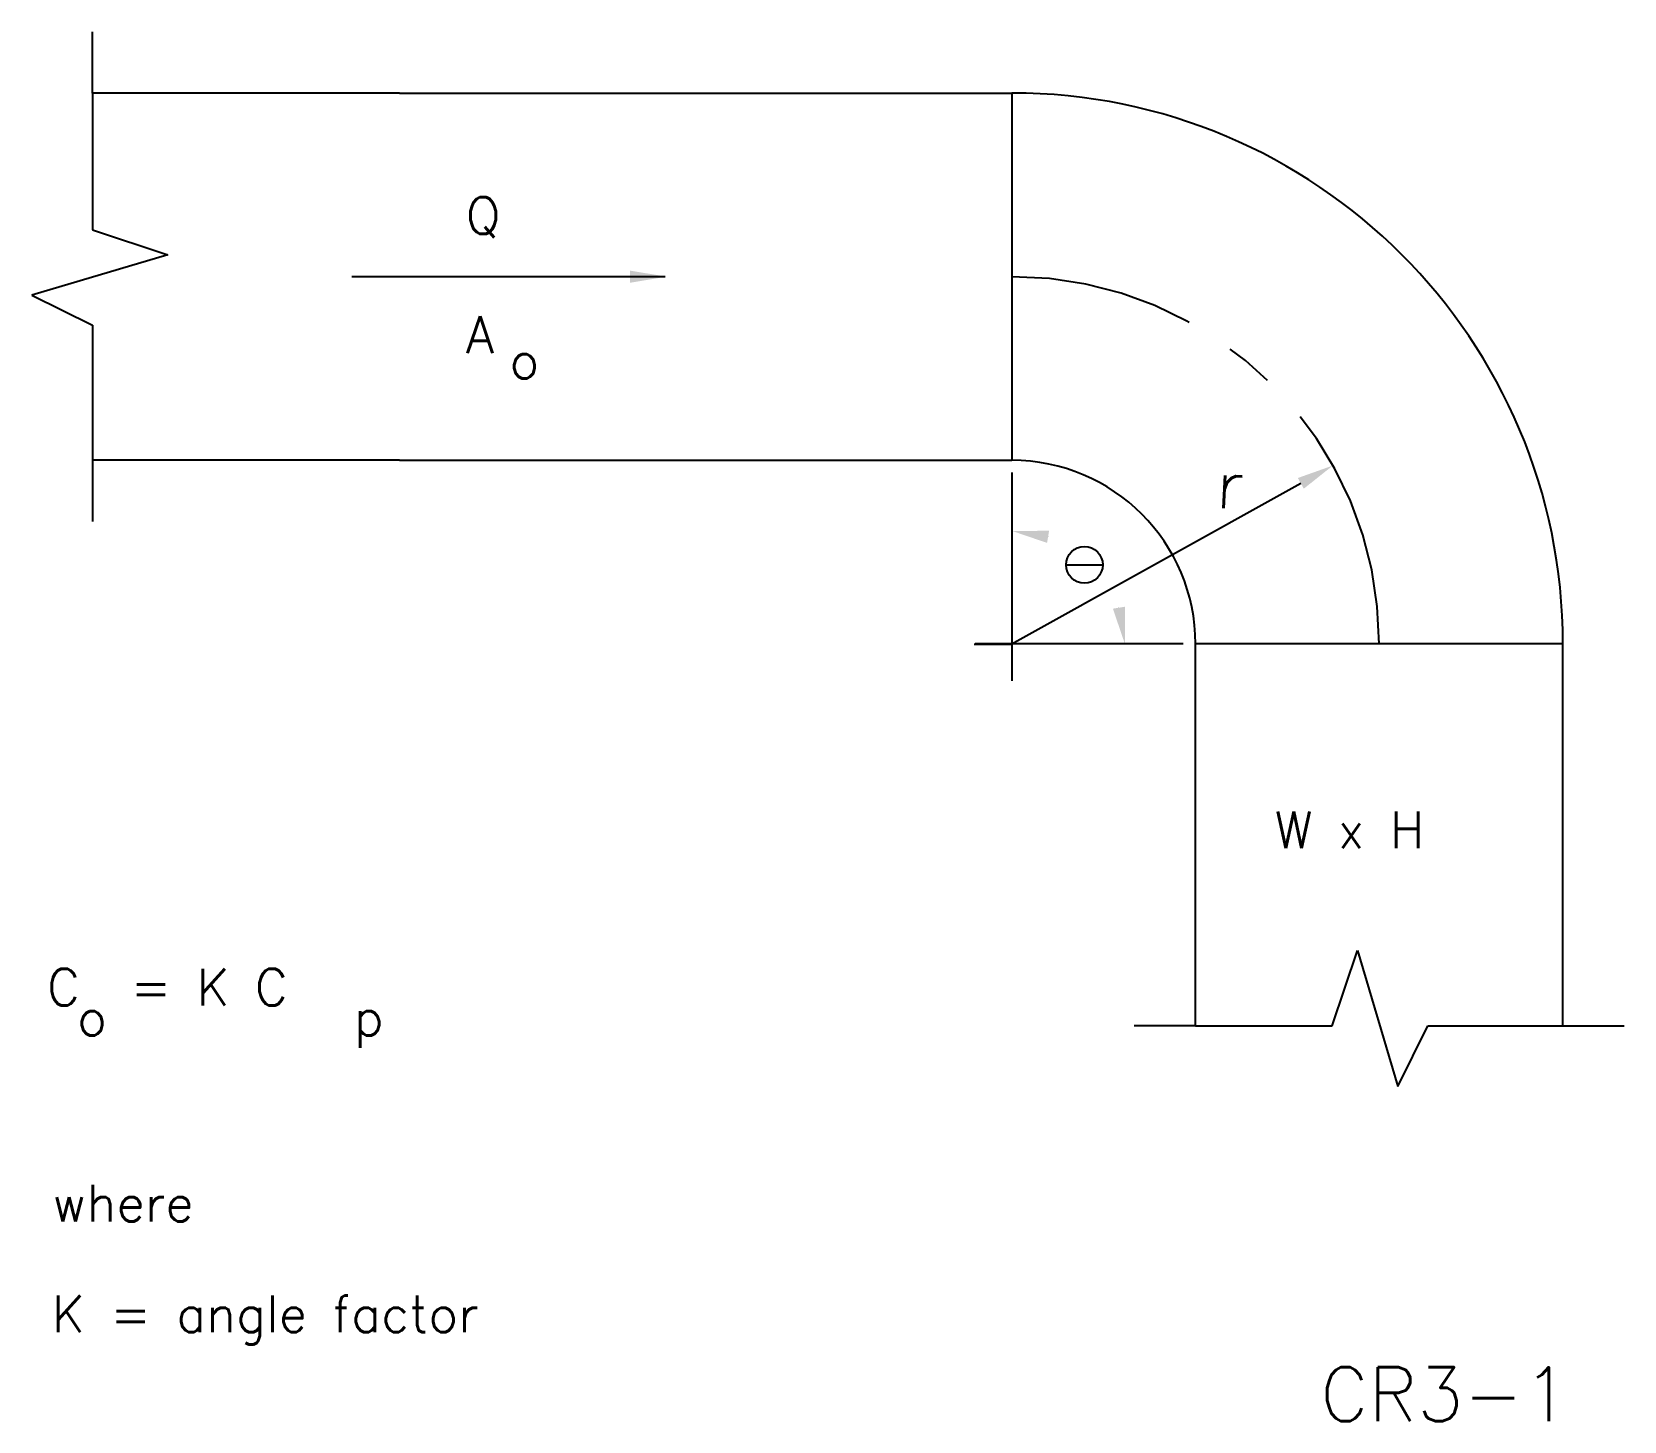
# Model space of a CAD drawing. Extents: x 2.85 to 9.35, y 1.51 to 7.18.
import ezdxf
from ezdxf.enums import TextEntityAlignment as Align

# ---------------------------------------------------------------- set-up
doc = ezdxf.new("R2010")
doc.units = 0
doc.header["$LTSCALE"] = 0.8
doc.header["$MEASUREMENT"] = 0
doc.linetypes.add('CENTER', pattern=[2, 1.25, -0.25, 0.25, -0.25])
doc.layers.get('0').update_dxf_attribs({"linetype": 'CONTINUOUS'})
doc.layers.add('NUMBER', color=7, linetype='CONTINUOUS')
doc.styles.add('ROMANS', font='romans')

msp = doc.modelspace()

# ---------------------------------------------------------------- linework, layer by layer
for p, q in [((3.0932, 6.9334), (3.0932, 7.1834)), ((3.0932, 6.9334), (3.0932, 6.375)), ((4.3465, 6.9334), (3.0932, 6.9334)), ((4.3465, 6.9334), (6.8465, 6.9334)), ((6.8465, 6.9334), (6.8465, 5.4334)), ((3.0932, 6.375), (3.4002, 6.2723)), ((3.4002, 6.2723), (2.8455, 6.1081)), ((4.4014, 6.1834), (4.1514, 6.1834)), ((4.6514, 6.1834), (4.4014, 6.1834)), ((5.431, 6.1834), (4.6514, 6.1834)), ((2.8455, 6.1081), (3.0932, 5.9849)), ((3.0932, 5.9849), (3.0932, 5.4334)), ((3.0932, 5.4334), (3.0932, 5.1834)), ((4.3465, 5.4334), (3.0932, 5.4334)), ((4.3465, 5.4334), (6.8465, 5.4334)), ((8.0264, 5.3394), (6.8432, 4.6818)), ((6.8465, 5.3834), (6.8465, 4.6834)), ((7.0677, 5.0066), (7.2177, 5.0066)), ((6.8434, 4.6815), (6.6934, 4.6815)), ((7.5465, 4.6834), (6.6965, 4.6834)), ((6.8465, 4.6834), (6.8465, 4.5334)), ((9.0965, 4.6834), (7.5965, 4.6834)), ((7.5965, 3.1242), (7.5965, 4.6834)), ((9.0965, 3.1242), (9.0965, 4.6834)), ((8.1549, 3.1242), (8.2576, 3.4312)), ((8.2576, 3.4312), (8.4218, 2.8765)), ((7.5965, 3.1242), (7.3465, 3.1242)), ((7.5965, 3.1242), (8.1549, 3.1242)), ((8.4218, 2.8765), (8.545, 3.1242)), ((8.545, 3.1242), (9.0965, 3.1242)), ((9.0965, 3.1242), (9.3465, 3.1242))]:
    msp.add_line(p, q)
msp.add_circle((7.1427, 5.0066), 0.075)
for radius, start, end in [(2.25, 0, 90), (0.75, 0, 90), (0.4617, 71.30169, 71.30356), (0.4617, 18.69644, 18.69831)]:
    msp.add_arc((6.8465, 4.6834), radius, start, end)
at = {"linetype": 'CENTER'}
msp.add_arc((6.8465, 4.6834), 1.5, 0, 90, dxfattribs=at)
for points in [[(5.2872, 6.2084), (5.2872, 6.1584), (5.4372, 6.1834)], [(8.0386, 5.3175), (8.0143, 5.3612), (8.1575, 5.4122)], [(6.9904, 5.0961), (6.9986, 5.1455), (6.8465, 5.1452)], [(7.2592, 4.8274), (7.3085, 4.8355), (7.3082, 4.6834)]]:
    msp.add_solid(points)

# ---------------------------------------------------------------- texts
at = {"style": 'ROMANS'}
for s, p in [('Q', (4.6172, 6.3581)), ('A', (4.6176, 5.8715)), ('o', (4.7953, 5.7669)), ('W x H', (7.9202, 3.8496))]:
    msp.add_text(s, height=0.15, dxfattribs=at).set_placement(p)
msp.add_text('r', height=0.2, rotation=356.82231, dxfattribs=at).set_placement((7.7844, 5.1741), align=Align.BOTTOM_RIGHT)
for s, p in [('C  = K C', (2.9072, 3.3569)), ('o', (3.0304, 3.2337)), ('p', (4.1604, 3.2337)), ('where', (2.9277, 2.474)), ('K = angle factor', (2.9277, 2.0223))]:
    msp.add_text(s, height=0.15, dxfattribs=at).set_placement(p, align=Align.TOP_LEFT)
at = {"layer": 'NUMBER', "style": 'ROMANS'}
msp.add_text('CR3-1', height=0.22, dxfattribs=at).set_placement((8.1051, 1.5091))

doc.saveas('drawing.dxf')
